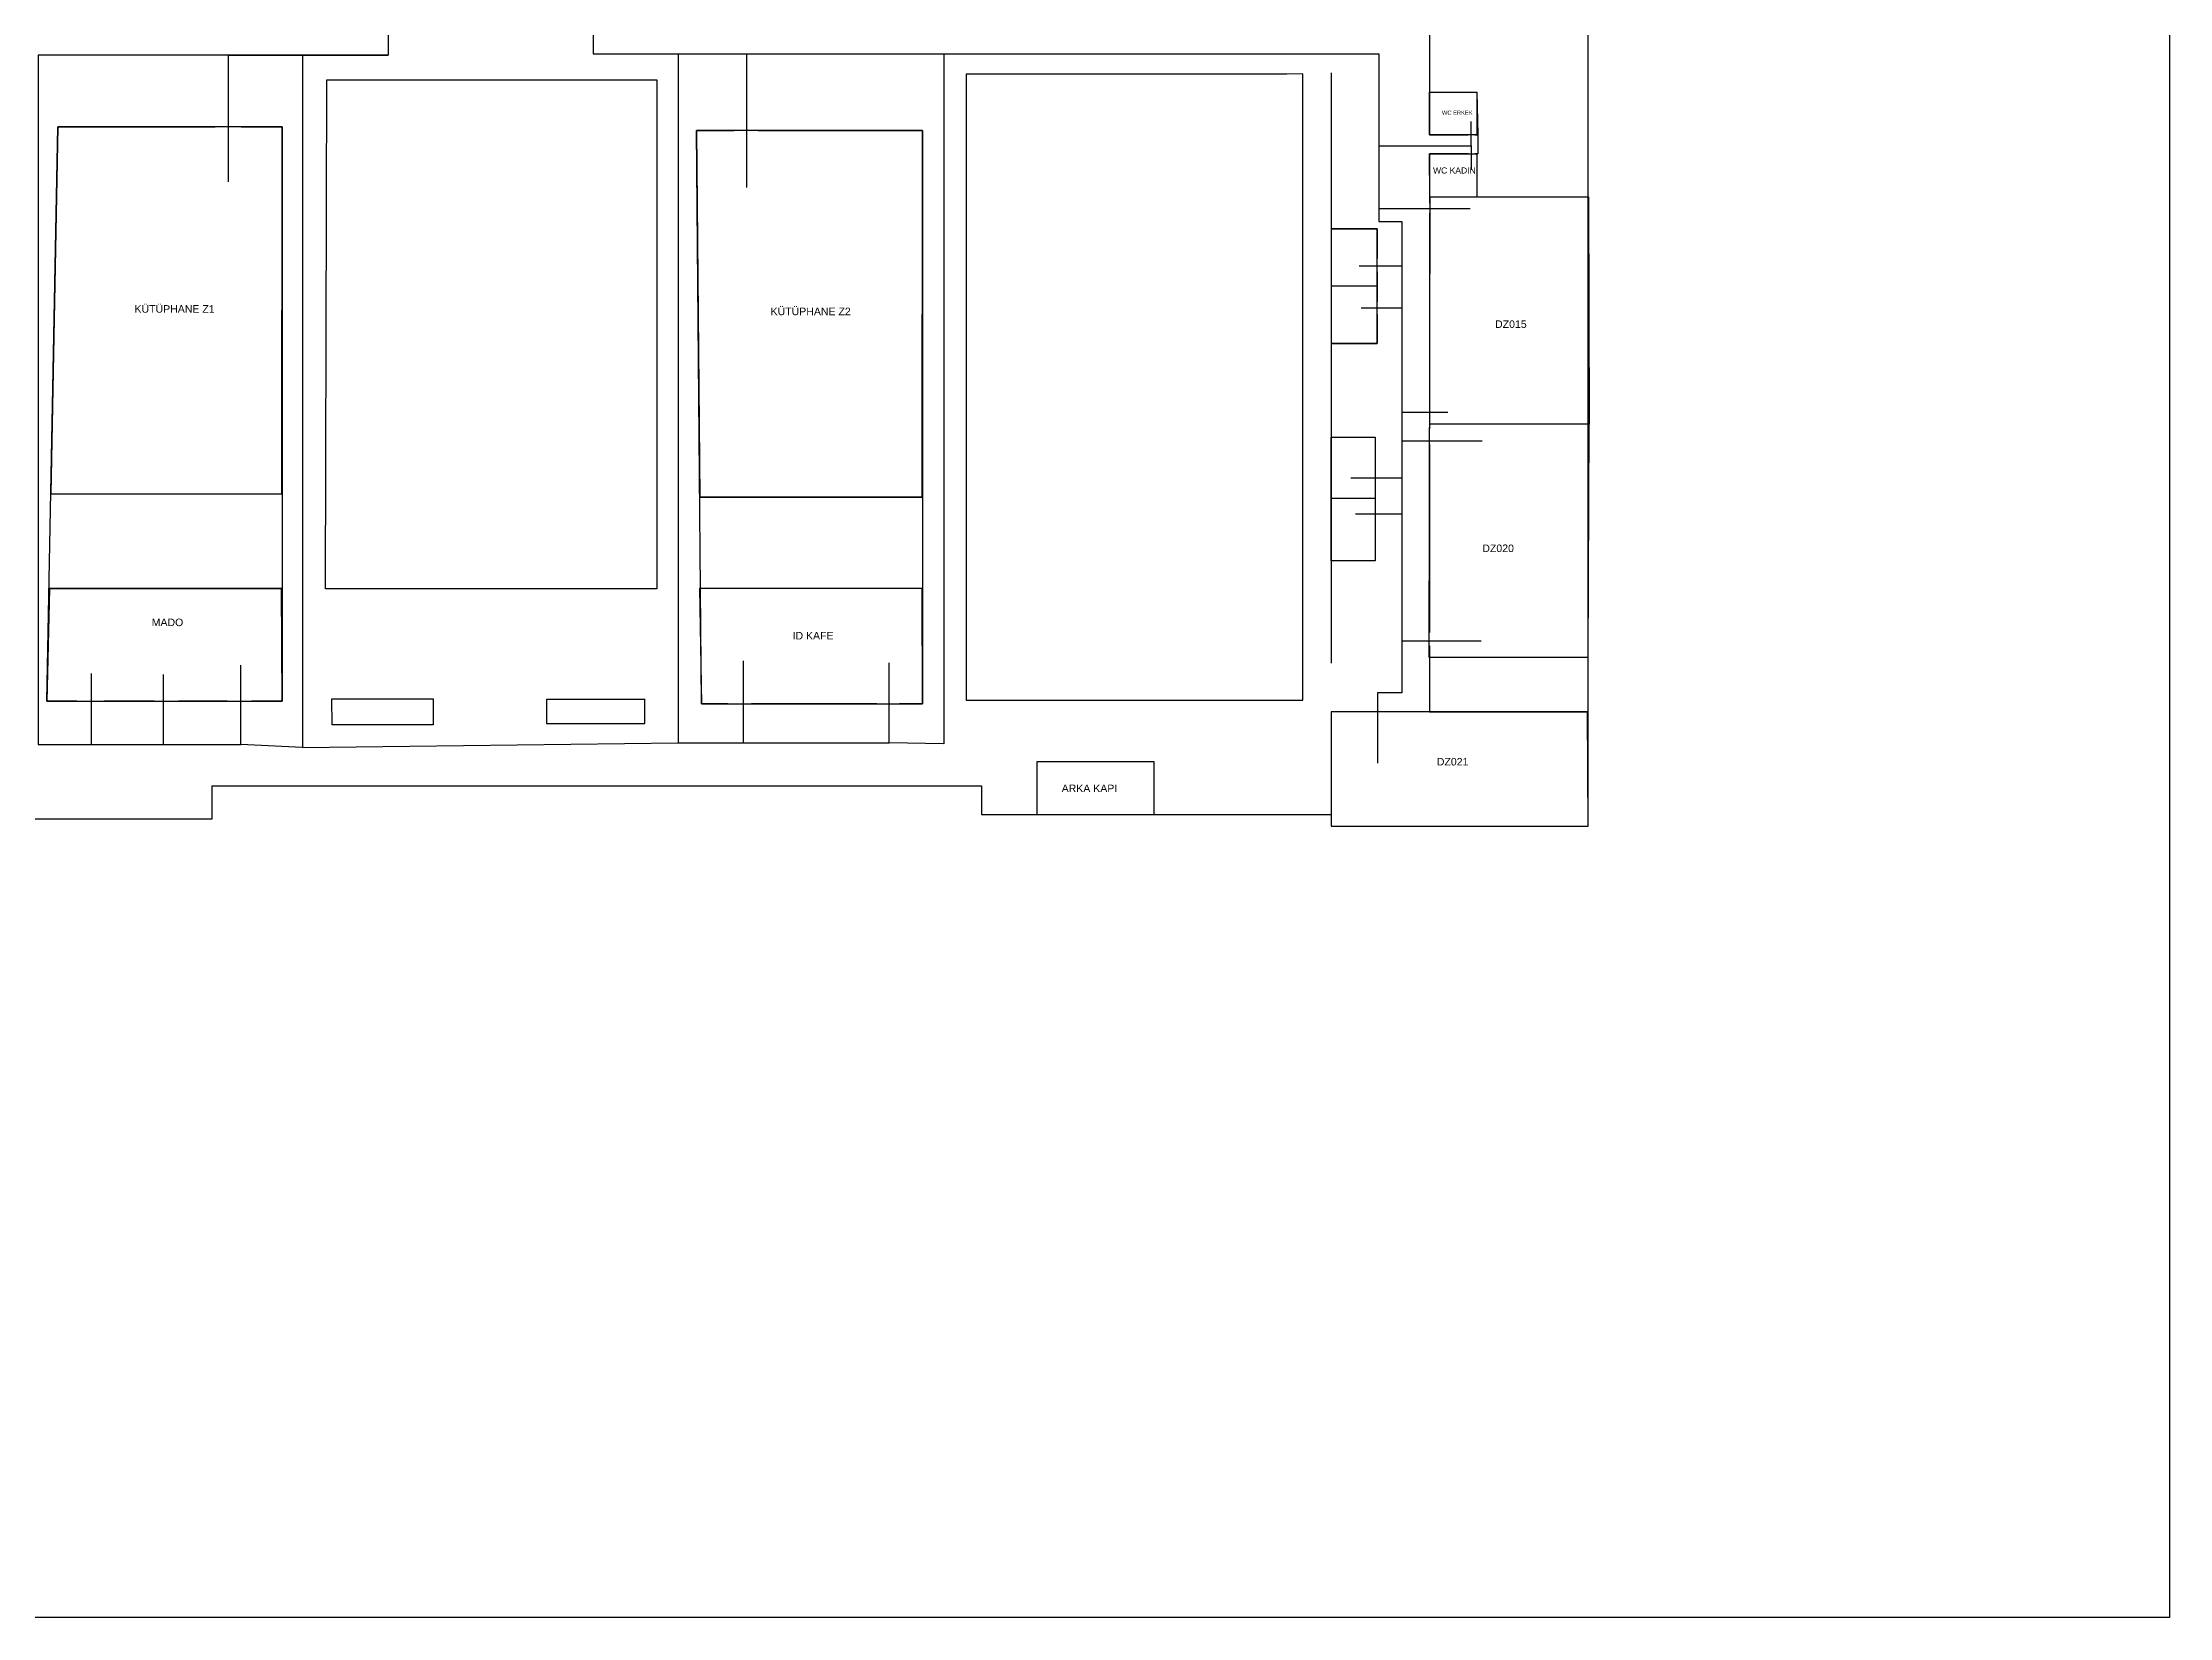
# Model space of a CAD drawing. Header units: metres. Extents: x -184 to -79, y -237 to 4.
# Drawn here: x -107.1 to -78.87, y -237.02 to -216.12 of the extents above; entities that cross this region are included whole.
import ezdxf

# ---------------------------------------------------------------- set-up
doc = ezdxf.new("R2010")
doc.units = ezdxf.units.M
doc.header["$MEASUREMENT"] = 0
for name, color, linetype in [('Paths', 70, 'Continuous'), ('Rooms', 10, 'Continuous'), ('Walls', 150, 'Continuous')]:
    doc.layers.add(name, color=color, linetype=linetype)
doc.styles.get("Standard").update_dxf_attribs({"font": 'arial.ttf', "height": 0.1})
picture_1 = doc.add_image_def('image1.jpg', size_in_pixel=(4032, 3024))

msp = doc.modelspace()

# ---------------------------------------------------------------- linework, layer by layer
at = {"layer": 'Paths'}
for points in [[(-101.189, -213.587), (-101.189, -215.011), (-102.51, -215.011), (-102.51, -216.288), (-104.632, -216.288), (-104.632, -217.969)], [(-101.189, -215.011), (-99.79, -215.011), (-99.79, -216.269), (-97.756, -216.269), (-97.756, -218.042)], [(-104.632, -216.288), (-107.154, -216.288), (-107.154, -225.435), (-106.446, -225.435), (-106.446, -224.494)], [(-102.51, -216.288), (-104.632, -216.288), (-102.51, -216.288)], [(-102.51, -216.288), (-103.647, -216.288), (-103.647, -225.475), (-104.462, -225.435)], [(-99.79, -216.269), (-98.66, -216.269), (-98.66, -225.412), (-97.795, -225.412), (-97.795, -224.324)], [(-97.756, -216.269), (-89.363, -216.269), (-89.363, -217.489), (-88.14, -217.489), (-88.14, -217.166)], [(-97.756, -216.269), (-95.136, -216.269), (-95.136, -225.424), (-95.863, -225.412)], [(-89.363, -217.489), (-89.363, -218.323), (-88.152, -218.323)], [(-88.14, -217.489), (-88.14, -217.811)], [(-89.363, -218.323), (-89.363, -218.496), (-89.058, -218.496), (-89.058, -219.089), (-89.625, -219.089)], [(-89.058, -219.089), (-89.058, -219.645), (-89.597, -219.645)], [(-89.058, -219.645), (-89.058, -221.023), (-88.447, -221.023)], [(-89.058, -221.023), (-89.058, -221.404), (-87.994, -221.404)], [(-89.058, -221.404), (-89.058, -221.901), (-89.734, -221.901)], [(-89.058, -221.901), (-89.058, -222.378), (-89.672, -222.378)], [(-89.058, -222.378), (-89.058, -224.061), (-88.007, -224.061)], [(-89.058, -224.061), (-89.058, -224.749), (-89.381, -224.749), (-89.381, -225.681)], [(-97.795, -225.412), (-95.863, -225.412), (-95.863, -224.353)], [(-106.446, -225.435), (-105.49, -225.435), (-105.49, -224.508)], [(-105.49, -225.435), (-104.462, -225.435), (-104.462, -224.38)], [(-103.647, -225.475), (-98.66, -225.412)]]:
    msp.add_lwpolyline(points, dxfattribs=at)
at = {"layer": 'Rooms'}
for points in [[(-88.69, -216.777), (-88.062, -216.777), (-88.048, -217.346), (-88.689, -217.346), (-88.69, -216.777)], [(-103.914, -217.237), (-106.892, -217.237), (-106.984, -222.107), (-103.919, -222.107), (-103.914, -217.237)], [(-98.416, -217.286), (-98.375, -222.151), (-95.423, -222.151), (-95.42, -217.286), (-98.416, -217.286)], [(-88.062, -217.612), (-88.062, -218.171), (-88.686, -218.171), (-88.689, -217.597), (-88.048, -217.597)], [(-88.686, -218.171), (-88.699, -224.277), (-86.584, -224.277), (-86.574, -221.184), (-88.686, -221.184)], [(-88.053, -218.168), (-86.583, -218.168), (-86.574, -221.184)], [(-89.386, -218.594), (-89.994, -218.594), (-89.994, -220.113), (-89.386, -220.113), (-89.386, -218.594)], [(-89.387, -219.355), (-89.994, -219.355)], [(-89.995, -221.355), (-89.413, -221.355), (-89.413, -222.998), (-89.994, -222.998), (-89.994, -221.355)], [(-89.413, -222.169), (-89.995, -222.169)], [(-95.419, -223.029), (-95.42, -223.029)], [(-103.925, -223.366), (-107.003, -223.366), (-107.037, -224.861), (-103.914, -224.861), (-103.925, -223.366)], [(-95.421, -223.366), (-98.379, -223.366), (-98.353, -224.895), (-95.42, -224.895), (-95.421, -223.366)], [(-86.593, -225.002), (-89.994, -225.002), (-89.994, -226.519), (-86.586, -226.519), (-86.593, -225.002)]]:
    msp.add_lwpolyline(points, dxfattribs=at)
at = {"layer": 'Walls'}
for points in [[(-89.994, -225.002), (-89.994, -226.519), (-86.586, -226.519), (-86.586, -215.935)], [(-88.689, -215.938), (-88.689, -217.346), (-88.179, -217.346)], [(-103.323, -216.616), (-98.944, -216.616), (-98.944, -223.37), (-103.339, -223.37), (-103.323, -216.616)], [(-90.583, -216.538), (-94.838, -216.538), (-94.838, -224.846), (-90.37, -224.846), (-90.37, -216.536), (-90.583, -216.538)], [(-89.994, -216.524), (-89.994, -224.354)], [(-88.69, -216.777), (-88.062, -216.777), (-88.062, -217.351)], [(-106.642, -224.861), (-107.037, -224.861), (-106.892, -217.237)], [(-106.892, -217.237), (-104.805, -217.237)], [(-104.461, -217.237), (-103.914, -217.237), (-103.914, -224.861), (-104.322, -224.861)], [(-98.416, -217.286), (-97.918, -217.286)], [(-98.002, -224.895), (-98.353, -224.895), (-98.416, -217.286)], [(-97.599, -217.286), (-95.42, -217.286), (-95.42, -224.895), (-95.722, -224.895)], [(-88.175, -217.597), (-88.689, -217.597), (-88.689, -218.25)], [(-88.091, -217.346), (-88.048, -217.346), (-88.048, -217.597), (-88.083, -217.597)], [(-88.062, -217.612), (-88.062, -218.171), (-88.686, -218.171)], [(-88.689, -218.38), (-88.689, -220.923)], [(-88.053, -218.168), (-86.583, -218.168)], [(-89.994, -218.594), (-89.386, -218.594), (-89.386, -218.987)], [(-89.386, -219.162), (-89.386, -219.562)], [(-89.387, -219.355), (-89.994, -219.355)], [(-89.386, -219.727), (-89.386, -220.113), (-89.994, -220.113)], [(-88.689, -221.121), (-88.689, -221.245)], [(-86.574, -221.184), (-88.686, -221.184)], [(-89.995, -221.355), (-89.413, -221.355), (-89.413, -221.851)], [(-88.689, -221.456), (-88.689, -223.948)], [(-106.984, -222.107), (-103.919, -222.107)], [(-89.413, -221.996), (-89.413, -222.336)], [(-95.423, -222.151), (-98.375, -222.151)], [(-89.413, -222.169), (-89.995, -222.169)], [(-89.413, -222.452), (-89.413, -222.998), (-89.994, -222.998)], [(-107.003, -223.366), (-103.925, -223.366)], [(-95.421, -223.366), (-98.379, -223.366)], [(-88.699, -224.277), (-86.584, -224.277)], [(-88.689, -224.127), (-88.689, -225.002)], [(-105.613, -224.861), (-106.279, -224.861)], [(-104.645, -224.861), (-105.29, -224.861)], [(-103.258, -224.828), (-101.91, -224.828), (-101.91, -225.175), (-103.25, -225.175), (-103.258, -224.828)], [(-99.1, -224.839), (-100.41, -224.839), (-100.41, -225.158), (-99.105, -225.158), (-99.105, -224.839)], [(-96.025, -224.895), (-97.689, -224.895)], [(-89.514, -225.002), (-89.996, -225.002)], [(-88.689, -225.002), (-89.266, -225.002)], [(-88.689, -225.002), (-86.593, -225.002)], [(-93.899, -226.362), (-93.899, -225.66), (-92.349, -225.66), (-92.349, -226.362)], [(-112.005, -226.419), (-104.845, -226.419), (-104.845, -225.983), (-94.634, -225.983), (-94.634, -226.362), (-89.998, -226.362)]]:
    msp.add_lwpolyline(points, dxfattribs=at)

# ---------------------------------------------------------------- texts
at = {"layer": 'Rooms', "attachment_point": 1}
for s, insert, char_height in [('WC ERKEK', (-88.526, -217.024), 0.0545), ('WC KADIN', (-88.644, -217.777), 0.0811), ('KÜTÜPHANE Z1', (-105.875, -219.605), 0.1), ('KÜTÜPHANE Z2', (-97.434, -219.638), 0.1), ('DZ0{\\fArial|b0|i0|c178|p34;15}', (-87.821, -219.807), 0.1), ('MADO', (-105.647, -223.764), 0.1), ('ID KAFE ', (-97.143, -223.941), 0.1)]:
    msp.add_mtext(s, dxfattribs=dict(at, insert=insert, char_height=char_height))
at = {"layer": 'Rooms', "char_height": 0.1, "attachment_point": 1}
for s, insert, width in [('DZ02{\\fArial|b0|i0|c178|p34;0}', (-87.99, -222.781), 0.40202), ('DZ021', (-88.594, -225.613), 0.88605), ('ARKA KAPI', (-93.572, -225.967), 0.79717)]:
    msp.add_mtext(s, dxfattribs=dict(at, insert=insert, width=width))

# ---------------------------------------------------------------- pictures from other files: only their frames are drawn
at = {"layer": 'Rooms'}
image = msp.add_image(picture_1, insert=(-125.503, -237.018), size_in_units=(46.63, 34.973), dxfattribs=at)
image.dxf.flags = 6

doc.saveas('drawing.dxf')
